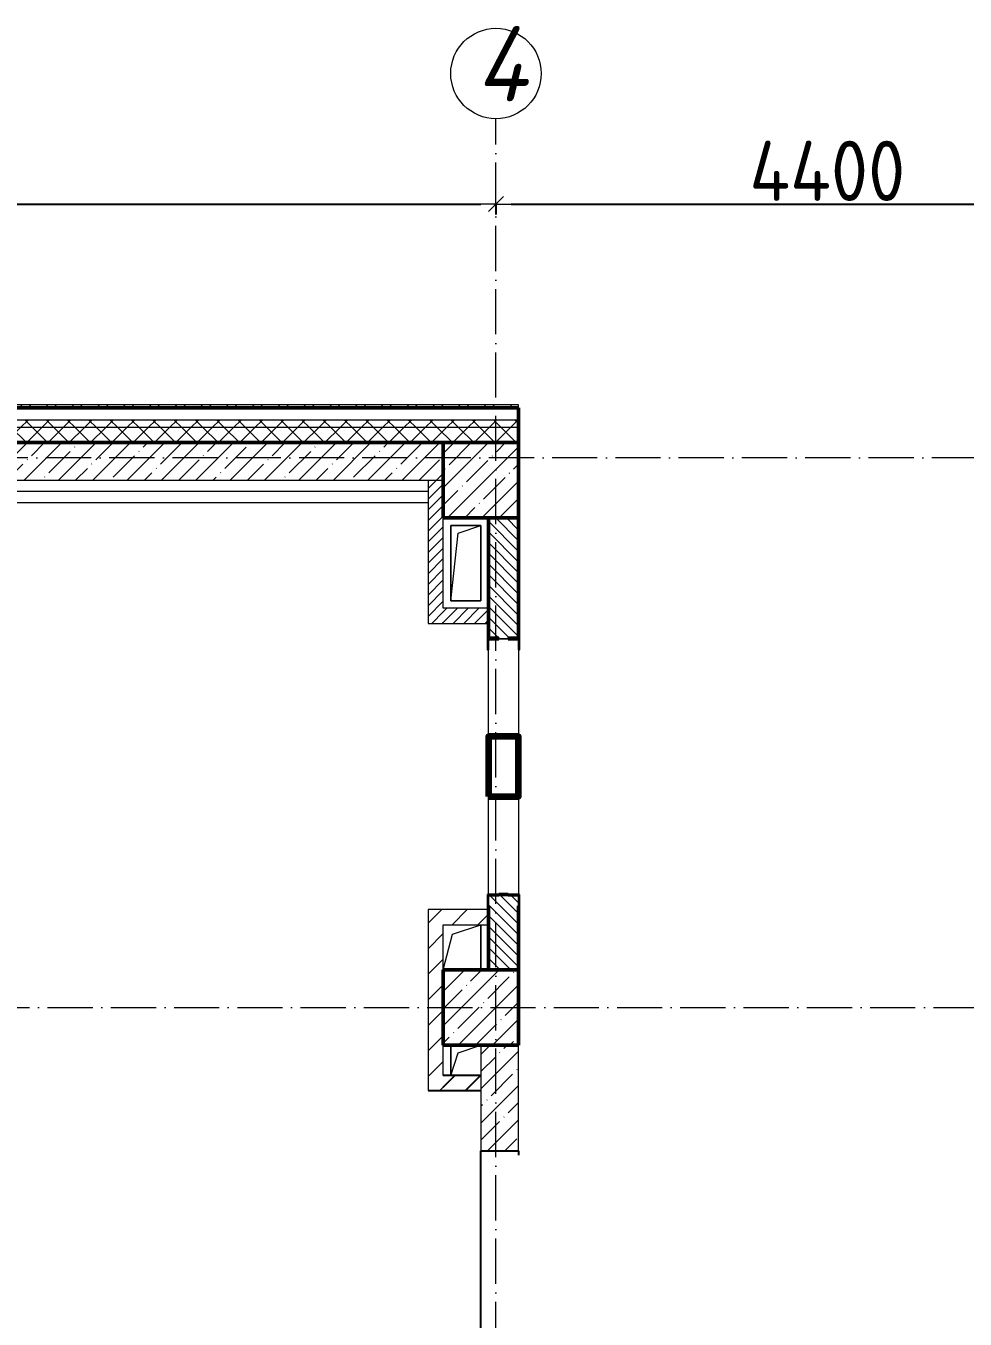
# Model space of a CAD drawing. Header units: millimetres. Extents: x -356862 to 418287, y 0 to 839748.
# Drawn here: x -13263 to -7027, y 500929 to 509513 of the extents above; entities that cross this region are included whole.
import ezdxf

# ---------------------------------------------------------------- set-up
doc = ezdxf.new("R2010")
doc.units = ezdxf.units.MM
doc.linetypes.add('50_200_ШТРИХ_1Т_ш5_п1_п1_', pattern=[700, 500, -100, 0, -100])
for name, color, linetype, lineweight in [('9.7) Заделка 956 шт', 6, 'Continuous', 158), ('A-____-____-DIMS', 7, 'Continuous', 9), ('A-DETL-____-OTLN-4', 7, 'Continuous', 18), ('A-FLOR-____-OTLN', 7, 'Continuous', 9), ('A-GENM-____-MCUT', 7, 'Continuous', 25), ('A-GENM-____-OTLN', 7, 'Continuous', 9), ('A-GENM-____-OTLN-1', 7, 'Continuous', 25), ('A-WALL-____-MCUT-1', 7, 'Continuous', 9), ('A-WALL-____-MCUT-2', 7, 'Continuous', 50), ('A-WALL-____-MCUT-3', 7, 'Continuous', 9), ('A-WALL-____-PATT-1', 7, 'Continuous', 9), ('A-WALL-FNSH-MCUT-1', 7, 'Continuous', 9), ('I-WALL-____-OTLN', 7, 'Continuous', 9), ('S-COLS-____-MCUT', 7, 'Continuous', 50), ('S-COLS-____-OTLN', 7, 'Continuous', 9), ('S-GRID-____-IDEN', 7, 'Continuous', 9), ('S-GRID-____-OTLN-1', 7, '50_200_ШТРИХ_1Т_ш5_п1_п1_', 9)]:
    doc.layers.add(name, color=color, linetype=linetype, lineweight=lineweight)
doc.styles.add('ISOCPEUR_I', font='isocpeui.ttf', dxfattribs={"width": 0.9, "height": 2.5})
doc.styles.add('СПДС', font='isocpeur.ttf', dxfattribs={"width": 0.9})
doc.dimstyles.new('Размера А3', dxfattribs={"dimtxt": 200, "dimasz": 100, "dimexe": 70, "dimexo": 100, "dimgap": 20, "dimtad": 1, "dimdec": 0, "dimrnd": 10, "dimzin": 0, "dimdsep": 46, "dimtxsty": 'СПДС', "dimblk": 'ARROWHEAD_6', "dimcen": 1, "dimclrd": 256, "dimclre": 256, "dimclrt": 256, "dimazin": 0, "dimtfac": 1, "dimtdec": 0, "dimtmove": 2, "dimatfit": 3, "dimfxl": 1, "dimtolj": 1, "dimtzin": 0, "dimarcsym": 0})
pattern_1 = [(45, (-15591.66, 459015.94), (-70.71068, 70.71068), []), (135, (-15591.66, 459015.94), (-70.71068, -70.71068), [])]
pattern_2 = [(45, (-15591.663, 459015.94), (-35.35534, 35.35534), [])]
pattern_3 = [(45, (-15591.66, 459015.94), (-114.04925, 114.04925), []), (45, (-15477.61, 459015.94), (-114.04925, 114.04925), [201.612, -40.322, 3.353, -36.97])]
pattern_4 = [(45, (-15591.66, 459015.94), (-84.8528, 84.8528), [])]

# ---------------------------------------------------------------- blocks, each defined once
blk = doc.blocks.new('BSC_Колонна _Прямоугольная - 500х500-V41-АР1_План отверстий 2 этажа в осях 1-64_А-ГГ')
at = {"layer": 'S-COLS-____-OTLN'}
h = blk.add_hatch(dxfattribs=at)
h.set_pattern_fill('FP_70', color=256, style=0, pattern_type=2)
h.set_pattern_definition([(45, (-5350, -47481.04), (-114.04925, 114.04925), []), (45, (-5235.95, -47481.04), (-114.04925, 114.04925), [201.613, -40.323, 3.353, -36.97])])
h.paths.add_polyline_path([(-250, -250), (250, -250), (250, 250), (-250, 250)], flags=0)
at = {"layer": 'S-COLS-____-MCUT'}
for p, q in [((250, 250), (-250, 250)), ((-250, 250), (-250, -250)), ((250, -250), (250, 250)), ((-250, -250), (250, -250))]:
    blk.add_line(p, q, dxfattribs=at)
blk = doc.blocks.new('BSC_Колонна _Прямоугольная - 500х500-V51-АР1_План отверстий 2 этажа в осях 1-64_А-ГГ')
at = {"layer": 'S-COLS-____-OTLN'}
h = blk.add_hatch(dxfattribs=at)
h.set_pattern_fill('FP_80', color=256, style=0, pattern_type=2)
h.set_pattern_definition([(45, (-5350, -43981.04), (-114.04925, 114.04925), []), (45, (-5235.95, -43981.04), (-114.04925, 114.04925), [201.613, -40.323, 3.353, -36.97])])
h.paths.add_polyline_path([(-250, -250), (250, -250), (250, 250), (-250, 250)], flags=0)
at = {"layer": 'S-COLS-____-MCUT'}
for p, q in [((250, 250), (-250, 250)), ((-250, 250), (-250, -250)), ((250, -250), (250, 250)), ((-250, -250), (250, -250))]:
    blk.add_line(p, q, dxfattribs=at)
blk = doc.blocks.new('АР_Перемычка - АР_Перемычка-28448550-АР1_План отверстий 2 этажа в осях 1-64_А-ГГ')
at = {"layer": 'A-GENM-____-OTLN'}
blk.add_line((-350, -100), (-342, -100), dxfattribs=at)
blk = doc.blocks.new('154_Стойка_СКБ_Уголок - СМ-2480_200-28447058-АР1_План отверстий 2 этажа в осях 1-64_А-ГГ')
at = {"layer": 'A-GENM-____-MCUT'}
for p, q in [((125, 156), (125, 81)), ((200, 156), (125, 156)), ((131, 81), (131, 150)), ((131, 150), (200, 150)), ((200, 150), (200, 156)), ((125, 81), (131, 81)), ((131, 19), (125, 19)), ((125, 19), (125, -56)), ((131, -50), (131, 19)), ((125, -56), (200, -56)), ((200, -50), (131, -50)), ((200, -56), (200, -50))]:
    blk.add_line(p, q, dxfattribs=at)
blk = doc.blocks.new('Стойка_Влож_Полоса боковая - Полоса-28346330-АР1_План отверстий 2 этажа в осях 1-64_А-ГГ')
at = {"layer": 'A-GENM-____-OTLN'}
for p, q in [((-5, -31), (-5, 31)), ((0, 31), (0, -31))]:
    blk.add_line(p, q, dxfattribs=at)
blk = doc.blocks.new('Стойка_Влож_Уголок - Уголок-28346305-АР1_План отверстий 2 этажа в осях 1-64_А-ГГ')
at = {"layer": 'A-GENM-____-MCUT'}
for p, q in [((75, 75), (0, 75)), ((0, 0), (6, 0)), ((6, 69), (75, 69)), ((6, 0), (6, 69)), ((75, 69), (75, 75))]:
    blk.add_line(p, q, dxfattribs=at)
blk = doc.blocks.new('Стойка_Влож_Уголок - Уголок-28346304-АР1_План отверстий 2 этажа в осях 1-64_А-ГГ')
at = {"layer": 'A-GENM-____-MCUT'}
for p, q in [((6, 0), (0, 0)), ((6, -69), (6, 0)), ((0, -75), (75, -75)), ((75, -69), (6, -69)), ((75, -75), (75, -69))]:
    blk.add_line(p, q, dxfattribs=at)
blk = doc.blocks.new('Фахверк_СКБ_Уголок - 200_3960-28268576-АР1_План отверстий 2 этажа в осях 1-64_А-ГГ')
at = {"layer": 'A-GENM-____-MCUT'}
for p, q in [((200, 156), (125, 156)), ((125, 156), (125, 81)), ((131, 81), (131, 150)), ((131, 150), (200, 150)), ((200, 150), (200, 156)), ((125, 81), (131, 81)), ((131, 19), (125, 19)), ((125, 19), (125, -56)), ((131, -50), (131, 19)), ((125, -56), (200, -56)), ((200, -50), (131, -50)), ((200, -56), (200, -50))]:
    blk.add_line(p, q, dxfattribs=at)
blk = doc.blocks.new('AR_Отверстие прямоугольное _в плите_ - AR_Отверстие прямоугольное _в плите_-V154-АР1_План отверстий 2 этажа в осях 1-64_А-ГГ')
at = {"layer": 'A-GENM-____-OTLN'}
for p, q in [((100, 250), (-100, 250)), ((-100, 250), (-100, -250)), ((-100, -250), (-50, 200)), ((-50, 200), (100, 250)), ((100, -250), (100, 250)), ((-100, -250), (100, -250))]:
    blk.add_line(p, q, dxfattribs=at)
blk = doc.blocks.new('AR_Отверстие прямоугольное _в плите_ - AR_Отверстие прямоугольное _в плите_-V187-АР1_План отверстий 2 этажа в осях 1-64_А-ГГ')
at = {"layer": 'A-GENM-____-OTLN'}
for p, q in [((-100, 100), (-100, -100)), ((-50, 50), (100, 100)), ((-100, -100), (-50, 50))]:
    blk.add_line(p, q, dxfattribs=at)
blk = doc.blocks.new('AR_Отверстие прямоугольное _в плите_ - AR_Отверстие прямоугольное _в плите_-30552590-АР1_План отверстий 2 этажа в осях 1-64_А-ГГ')
at = {"layer": 'A-GENM-____-OTLN'}
for p, q in [((-125, -150), (-62.5, 87.5)), ((-62.5, 87.5), (125, 150)), ((125, -150), (125, 150))]:
    blk.add_line(p, q, dxfattribs=at)
blk = doc.blocks.new('Ось сетки - Круг_Ø6_00__ISO-2_5_0_9K_-25732049-АР1_План отверстий 2 этажа в осях 1-64_А-ГГ')
at = {"layer": 'S-GRID-____-IDEN'}
blk.add_circle((0, 0), 3, dxfattribs=at)
blk = doc.blocks.new('ARROWHEAD_6')
at = {"color": 0, "linetype": 'Continuous'}
for p, q in [((0, 0), (-1, 0)), ((-0.5, -0.5), (0.5, 0.5))]:
    blk.add_line(p, q, dxfattribs=at)
blk = doc.blocks.new('*D4680')
at = {"layer": 'A-____-____-DIMS', "lineweight": -2, "transparency": 16777216}
for p, q in [((-17941.7, 508336.8), (-17941.7, 508260.7)), ((-17841.7, 508330.7), (-10241.7, 508330.7)), ((-10141.7, 508336.8), (-10141.7, 508260.7))]:
    blk.add_line(p, q, dxfattribs=at)
at = {"layer": 'Defpoints', "color": 0, "lineweight": 30, "transparency": 16777216}
for p in [(-17941.7, 508436.8), (-10141.7, 508436.8), (-10141.7, 508330.7)]:
    blk.add_point(p, dxfattribs=at)
at = {"layer": 'A-____-____-DIMS', "lineweight": -2, "transparency": 16777216, "xscale": 100, "yscale": 100, "zscale": 100, "rotation": 180}
blk.add_blockref('ARROWHEAD_6', (-17941.7, 508330.7), dxfattribs=at)
at = {"layer": 'A-____-____-DIMS', "lineweight": -2, "transparency": 16777216, "xscale": 100, "yscale": 100, "zscale": 100}
blk.add_blockref('ARROWHEAD_6', (-10141.7, 508330.7), dxfattribs=at)
at = {"layer": 'A-____-____-DIMS', "transparency": 16777216, "insert": (-14041.7, 508550.7), "char_height": 400, "attachment_point": 5, "style": 'СПДС'}
blk.add_mtext('\\A1;7800', dxfattribs=at)
blk = doc.blocks.new('*D4681')
at = {"layer": 'A-____-____-DIMS', "lineweight": -2, "transparency": 16777216}
for p, q in [((-10141.7, 508336.8), (-10141.7, 508260.7)), ((-10041.7, 508330.7), (-5841.7, 508330.7)), ((-5741.7, 508336.8), (-5741.7, 508260.7))]:
    blk.add_line(p, q, dxfattribs=at)
at = {"layer": 'Defpoints', "color": 0, "lineweight": 30, "transparency": 16777216}
for p in [(-10141.7, 508436.8), (-5741.7, 508436.8), (-5741.7, 508330.7)]:
    blk.add_point(p, dxfattribs=at)
at = {"layer": 'A-____-____-DIMS', "lineweight": -2, "transparency": 16777216, "xscale": 100, "yscale": 100, "zscale": 100, "rotation": 180}
blk.add_blockref('ARROWHEAD_6', (-10141.7, 508330.7), dxfattribs=at)
at = {"layer": 'A-____-____-DIMS', "lineweight": -2, "transparency": 16777216, "xscale": 100, "yscale": 100, "zscale": 100}
blk.add_blockref('ARROWHEAD_6', (-5741.7, 508330.7), dxfattribs=at)
at = {"layer": 'A-____-____-DIMS', "transparency": 16777216, "insert": (-7941.7, 508550.7), "char_height": 400, "attachment_point": 5, "style": 'СПДС'}
blk.add_mtext('\\A1;4400', dxfattribs=at)
blk = doc.blocks.new('*D13832')
at = {"layer": 'A-____-____-DIMS', "lineweight": -2, "transparency": 16777216}
for p, q in [((-17941.7, 508336.8), (-17941.7, 508260.7)), ((-17841.7, 508330.7), (-10241.7, 508330.7)), ((-10141.7, 508336.8), (-10141.7, 508260.7))]:
    blk.add_line(p, q, dxfattribs=at)
at = {"layer": 'Defpoints', "color": 0, "transparency": 16777216}
for p in [(-17941.7, 508436.8), (-10141.7, 508436.8), (-10141.7, 508330.7)]:
    blk.add_point(p, dxfattribs=at)
at = {"layer": 'A-____-____-DIMS', "lineweight": -2, "transparency": 16777216, "xscale": 100, "yscale": 100, "zscale": 100, "rotation": 180}
blk.add_blockref('ARROWHEAD_6', (-17941.7, 508330.7), dxfattribs=at)
at = {"layer": 'A-____-____-DIMS', "lineweight": -2, "transparency": 16777216, "xscale": 100, "yscale": 100, "zscale": 100}
blk.add_blockref('ARROWHEAD_6', (-10141.7, 508330.7), dxfattribs=at)
at = {"layer": 'A-____-____-DIMS', "transparency": 16777216, "insert": (-14041.7, 508550.7), "char_height": 400, "attachment_point": 5, "style": 'СПДС'}
blk.add_mtext('\\A1;7800', dxfattribs=at)
blk = doc.blocks.new('*D13833')
at = {"layer": 'A-____-____-DIMS', "lineweight": -2, "transparency": 16777216}
for p, q in [((-10141.7, 508336.8), (-10141.7, 508260.7)), ((-10041.7, 508330.7), (-5841.7, 508330.7)), ((-5741.7, 508336.8), (-5741.7, 508260.7))]:
    blk.add_line(p, q, dxfattribs=at)
at = {"layer": 'Defpoints', "color": 0, "transparency": 16777216}
for p in [(-10141.7, 508436.8), (-5741.7, 508436.8), (-5741.7, 508330.7)]:
    blk.add_point(p, dxfattribs=at)
at = {"layer": 'A-____-____-DIMS', "lineweight": -2, "transparency": 16777216, "xscale": 100, "yscale": 100, "zscale": 100, "rotation": 180}
blk.add_blockref('ARROWHEAD_6', (-10141.7, 508330.7), dxfattribs=at)
at = {"layer": 'A-____-____-DIMS', "lineweight": -2, "transparency": 16777216, "xscale": 100, "yscale": 100, "zscale": 100}
blk.add_blockref('ARROWHEAD_6', (-5741.7, 508330.7), dxfattribs=at)
at = {"layer": 'A-____-____-DIMS', "transparency": 16777216, "insert": (-7941.7, 508550.7), "char_height": 400, "attachment_point": 5, "style": 'СПДС'}
blk.add_mtext('\\A1;4400', dxfattribs=at)
blk = doc.blocks.new('*D14002')
at = {"layer": 'A-____-____-DIMS', "lineweight": -2, "transparency": 16777216}
for p, q in [((-17941.7, 508336.8), (-17941.7, 508260.7)), ((-17841.7, 508330.7), (-10241.7, 508330.7)), ((-10141.7, 508336.8), (-10141.7, 508260.7))]:
    blk.add_line(p, q, dxfattribs=at)
at = {"layer": 'Defpoints', "color": 0, "transparency": 16777216}
for p in [(-17941.7, 508436.8), (-10141.7, 508436.8), (-10141.7, 508330.7)]:
    blk.add_point(p, dxfattribs=at)
at = {"layer": 'A-____-____-DIMS', "lineweight": -2, "transparency": 16777216, "xscale": 100, "yscale": 100, "zscale": 100, "rotation": 180}
blk.add_blockref('ARROWHEAD_6', (-17941.7, 508330.7), dxfattribs=at)
at = {"layer": 'A-____-____-DIMS', "lineweight": -2, "transparency": 16777216, "xscale": 100, "yscale": 100, "zscale": 100}
blk.add_blockref('ARROWHEAD_6', (-10141.7, 508330.7), dxfattribs=at)
at = {"layer": 'A-____-____-DIMS', "transparency": 16777216, "insert": (-14041.7, 508550.7), "char_height": 400, "attachment_point": 5, "style": 'СПДС'}
blk.add_mtext('\\A1;7800', dxfattribs=at)
blk = doc.blocks.new('*D14003')
at = {"layer": 'A-____-____-DIMS', "lineweight": -2, "transparency": 16777216}
for p, q in [((-10141.7, 508336.8), (-10141.7, 508260.7)), ((-10041.7, 508330.7), (-5841.7, 508330.7)), ((-5741.7, 508336.8), (-5741.7, 508260.7))]:
    blk.add_line(p, q, dxfattribs=at)
at = {"layer": 'Defpoints', "color": 0, "transparency": 16777216}
for p in [(-10141.7, 508436.8), (-5741.7, 508436.8), (-5741.7, 508330.7)]:
    blk.add_point(p, dxfattribs=at)
at = {"layer": 'A-____-____-DIMS', "lineweight": -2, "transparency": 16777216, "xscale": 100, "yscale": 100, "zscale": 100, "rotation": 180}
blk.add_blockref('ARROWHEAD_6', (-10141.7, 508330.7), dxfattribs=at)
at = {"layer": 'A-____-____-DIMS', "lineweight": -2, "transparency": 16777216, "xscale": 100, "yscale": 100, "zscale": 100}
blk.add_blockref('ARROWHEAD_6', (-5741.7, 508330.7), dxfattribs=at)
at = {"layer": 'A-____-____-DIMS', "transparency": 16777216, "insert": (-7941.7, 508550.7), "char_height": 400, "attachment_point": 5, "style": 'СПДС'}
blk.add_mtext('\\A1;4400', dxfattribs=at)
blk = doc.blocks.new('2этаж')
at = {"layer": 'S-GRID-____-OTLN-1', "color": 251, "ltscale": 0.6, "true_color": 0x636466}
for p, q in [((-10141.7, 454533.3), (-10141.7, 508896.9)), ((11116.1, 506647), (-20260.4, 506647)), ((-20260.4, 502997), (11116.1, 502997))]:
    blk.add_line(p, q, dxfattribs=at)
at = {"layer": 'S-GRID-____-IDEN', "insert": (-10276.9, 509511.5), "char_height": 500, "width": 223.671, "attachment_point": 1, "style": 'ISOCPEUR_I'}
blk.add_mtext('\\fISOCPEUR|b0|i1|c204|p34|;\\W.9;4', dxfattribs=at)
at = {"layer": 'A-____-____-DIMS'}
for base, p1, p2, picture, middle in [((-10141.7, 508330.7), (-17941.7, 508436.8), (-10141.7, 508436.8), '*D4680', (-14041.7, 508550.7)), ((-5741.7, 508330.7), (-10141.7, 508436.8), (-5741.7, 508436.8), '*D4681', (-7941.7, 508550.7))]:
    dim = blk.add_linear_dim(base=base, p1=p1, p2=p2, dimstyle='Размера А3', override={"dimtxt": 400}, dxfattribs=at)
    dim.commit()
    dim.dimension.update_dxf_attribs({"geometry": picture, "text_midpoint": middle})

msp = doc.modelspace()

# ---------------------------------------------------------------- hatches: boundary and pattern name
h = msp.add_hatch()
h.set_pattern_fill('FP_4', color=256, style=0, pattern_type=2)
h.set_pattern_definition(pattern_4)
h.paths.add_polyline_path([(-10241.6634, 502446.983), (-10241.6634, 502546.983), (-10491.6634, 502546.983), (-10491.6634, 502446.983)], flags=0)
at = {"layer": 'A-WALL-____-PATT-1'}
h = msp.add_hatch(dxfattribs=at)
h.set_pattern_fill('FP_3', color=256, style=0, pattern_type=2)
h.set_pattern_definition([(45, (-15591.66, 459015.94), (-85.53659, 85.53659), []), (45, (-15534.64, 459015.94), (-85.53659, 85.53659), [])])
h.paths.add_polyline_path([(8188.3366, 506976.983), (8188.3366, 506996.983), (8.3366, 506996.983), (8.3366, 506976.983), (5604.2185, 506976.983)], flags=0)
h.paths.add_polyline_path([(-991.6634, 506976.983), (-991.6634, 506996.983), (-2191.6634, 506996.983), (-2191.6634, 506976.983), (-1465.6387, 506976.983)], flags=0)
h.paths.add_polyline_path([(-9991.6634, 506976.983), (-9991.6634, 506996.983), (-18271.6634, 506996.983), (-18271.6634, 506976.983), (-10302.9601, 506976.983)], flags=0)
h = msp.add_hatch(dxfattribs=at)
h.set_pattern_fill('FP_1', color=256, style=0, pattern_type=2)
h.set_pattern_definition(pattern_1)
h.paths.add_polyline_path([(8058.3366, 506846.983), (8108.3366, 506846.983), (8108.3366, 506896.983), (8.3366, 506896.983), (8.3366, 506846.983), (5604.2185, 506846.983)], flags=0)
h.paths.add_polyline_path([(-991.6634, 506846.983), (-991.6634, 506896.983), (-2191.6634, 506896.983), (-2191.6634, 506846.983), (-1465.6387, 506846.983)], flags=0)
h.paths.add_polyline_path([(-10302.9601, 506846.983), (-9991.6634, 506846.983), (-9991.6634, 506896.983), (-18141.6634, 506896.983), (-18141.6634, 506846.983), (-12070.4244, 506846.983)], flags=0)
h = msp.add_hatch(dxfattribs=at)
h.set_pattern_fill('FP_1', color=256, style=0, pattern_type=2)
h.set_pattern_definition(pattern_1)
h.paths.add_polyline_path([(7958.3366, 506746.983), (8058.3366, 506746.983), (8058.3366, 506846.983), (8.3366, 506846.983), (8.3366, 506746.983), (5604.2185, 506746.983)], flags=0)
h.paths.add_polyline_path([(-991.6634, 506746.983), (-991.6634, 506846.983), (-2191.6634, 506846.983), (-2191.6634, 506752.983), (-2116.6634, 506752.983), (-2116.6634, 506746.983), (-1465.6387, 506746.983)], flags=0)
h.paths.add_polyline_path([(-9991.6634, 506746.983), (-9991.6634, 506846.983), (-18041.6634, 506846.983), (-18041.6634, 506746.983), (-10302.9601, 506746.983)], flags=0)
h = msp.add_hatch(dxfattribs=at)
h.set_pattern_fill('FP_25', color=256, style=0, pattern_type=2)
h.set_pattern_definition(pattern_3)
h.paths.add_polyline_path([(-10491.6634, 506496.983), (-10491.6634, 506746.983), (-17541.6634, 506746.983), (-17541.6634, 506496.983), (-12070.4244, 506496.983)], flags=0)
h = msp.add_hatch(dxfattribs=at)
h.set_pattern_fill('FP_5', color=256, style=0, pattern_type=2)
h.set_pattern_definition(pattern_2)
h.paths.add_polyline_path([(-10491.6634, 505546.983), (-10491.6634, 506496.983), (-10591.6634, 506496.983), (-10591.6634, 505546.983)], flags=0)
h = msp.add_hatch(dxfattribs=at)
h.set_pattern_fill('FP_6', color=256, style=0, pattern_type=2)
h.set_pattern_definition([(135, (-15591.663, 459015.94), (-35.35534, -35.35534), [])])
h.paths.add_polyline_path([(-10122.6634, 503246.983), (-9991.6634, 503246.983), (-9991.6634, 503740.983), (-10060.6634, 503740.983), (-10060.6634, 503746.983), (-10122.6634, 503746.983), (-10122.6634, 503740.983), (-10191.6634, 503740.983), (-10191.6634, 503246.983)], flags=0)
h.paths.add_polyline_path([(-10122.6634, 505446.983), (-9991.6634, 505446.983), (-9991.6634, 506246.983), (-10191.6634, 506246.983), (-10191.6634, 505446.983), (-10151.6634, 505446.983)], flags=0)
h = msp.add_hatch(dxfattribs=at)
h.set_pattern_fill('FP_5', color=256, style=0, pattern_type=2)
h.set_pattern_definition(pattern_2)
h.paths.add_polyline_path([(-10491.6634, 505546.983), (-10191.6634, 505546.983), (-10191.6634, 505646.983), (-10491.6634, 505646.983)], flags=0)
h = msp.add_hatch(dxfattribs=at)
h.set_pattern_fill('FP_4', color=256, style=0, pattern_type=2)
h.set_pattern_definition(pattern_4)
h.paths.add_polyline_path([(-10591.6634, 502446.983), (-10491.6634, 502446.983), (-10491.6634, 503646.983), (-10591.6634, 503646.983), (-10591.6634, 502746.983)], flags=0)
h = msp.add_hatch(dxfattribs=at)
h.set_pattern_fill('FP_4', color=256, style=0, pattern_type=2)
h.set_pattern_definition(pattern_4)
h.paths.add_polyline_path([(-10191.6634, 503546.983), (-10191.6634, 503646.983), (-10491.6634, 503646.983), (-10491.6634, 503546.983)], flags=0)
h = msp.add_hatch(dxfattribs=at)
h.set_pattern_fill('FP_25', color=256, style=0, pattern_type=2)
h.set_pattern_definition(pattern_3)
h.paths.add_polyline_path([(-9991.6634, 497746.983), (-9991.6634, 500246.983), (-10241.6634, 500246.983), (-10241.6634, 497746.983)], flags=0)
h.paths.add_polyline_path([(-10241.6634, 502046.983), (-9991.6634, 502046.983), (-9991.6634, 502746.983), (-10241.6634, 502746.983)], flags=0)

# ---------------------------------------------------------------- linework, layer by layer
for p, q in [((-10241.6634, 502546.983), (-10491.6634, 502546.983)), ((-10591.6634, 502446.983), (-10241.6634, 502446.983)), ((-10241.6634, 502046.983), (-9991.6634, 502046.983)), ((-10241.6634, 500246.983), (-10241.6634, 502046.983)), ((-9991.6634, 502046.983), (-9991.6634, 502016.983))]:
    msp.add_line(p, q)
at = {"layer": '9.7) Заделка 956 шт'}
msp.add_lwpolyline([(-10191.6634, 504396.983), (-9991.6634, 504396.983), (-9991.6634, 504796.983), (-10191.6634, 504796.983)], close=True, dxfattribs=at)
at = {"layer": 'A-DETL-____-OTLN-4'}
for p, q in [((-10591.6634, 506421.983), (-17541.6634, 506421.983)), ((-10591.6634, 506346.983), (-17541.6634, 506346.983))]:
    msp.add_line(p, q, dxfattribs=at)
at = {"layer": 'A-FLOR-____-OTLN'}
for p, q in [((-10441.6634, 506196.983), (-10241.6634, 506196.983)), ((-10441.6634, 505696.983), (-10441.6634, 506196.983)), ((-10241.6634, 506196.983), (-10241.6634, 505696.983)), ((-10241.6634, 505696.983), (-10441.6634, 505696.983)), ((-10241.6634, 503546.983), (-10241.6634, 503246.983)), ((-10441.6634, 502546.983), (-10441.6634, 502746.983))]:
    msp.add_line(p, q, dxfattribs=at)
at = {"layer": 'A-WALL-____-MCUT-1'}
for p, q in [((-10491.6634, 506746.983), (-17541.6634, 506746.983)), ((-17541.6634, 506496.983), (-10491.6634, 506496.983)), ((-10241.6634, 502746.983), (-10241.6634, 502046.983)), ((-9991.6634, 502046.983), (-9991.6634, 502746.983))]:
    msp.add_line(p, q, dxfattribs=at)
at = {"layer": 'A-WALL-____-MCUT-2'}
for p, q in [((-9991.6634, 506976.983), (-18271.6634, 506976.983)), ((-9991.6634, 506746.983), (-9991.6634, 506976.983)), ((-17541.6634, 506746.983), (-10491.6634, 506746.983)), ((-10191.6634, 506246.983), (-10191.6634, 505446.983)), ((-9991.6634, 505446.983), (-9991.6634, 506246.983)), ((-10060.6634, 503746.983), (-10122.6634, 503746.983)), ((-10191.6634, 503671.983), (-10191.6634, 503246.983)), ((-9991.6634, 503246.983), (-9991.6634, 503671.983))]:
    msp.add_line(p, q, dxfattribs=at)
at = {"layer": 'A-WALL-____-MCUT-3'}
for p, q in [((-9991.6634, 506896.983), (-18191.6634, 506896.983)), ((-9991.6634, 506846.983), (-18141.6634, 506846.983))]:
    msp.add_line(p, q, dxfattribs=at)
at = {"layer": 'A-WALL-FNSH-MCUT-1'}
for p, q in [((-9991.6634, 506996.983), (-18291.6634, 506996.983)), ((-9991.6634, 506976.983), (-9991.6634, 506996.983)), ((-18271.6634, 506976.983), (-9991.6634, 506976.983)), ((-10591.6634, 506496.983), (-10591.6634, 505546.983)), ((-10491.6634, 505646.983), (-10491.6634, 506246.983)), ((-10191.6634, 505646.983), (-10491.6634, 505646.983)), ((-10591.6634, 505546.983), (-10191.6634, 505546.983)), ((-10591.6634, 503646.983), (-10591.6634, 502446.983)), ((-10191.6634, 503646.983), (-10591.6634, 503646.983)), ((-10491.6634, 503246.983), (-10491.6634, 503546.983)), ((-10491.6634, 503546.983), (-10191.6634, 503546.983)), ((-10491.6634, 502546.983), (-10491.6634, 502746.983))]:
    msp.add_line(p, q, dxfattribs=at)
at = {"layer": 'I-WALL-____-OTLN'}
for p, q in [((-10191.6634, 504796.983), (-10191.6634, 505371.983)), ((-9991.6634, 505371.983), (-9991.6634, 504796.983)), ((-10191.6634, 503746.983), (-10191.6634, 504396.983)), ((-9991.6634, 504396.983), (-9991.6634, 503746.983))]:
    msp.add_line(p, q, dxfattribs=at)
at = {"layer": 'S-GRID-____-OTLN-1', "color": 251, "ltscale": 0.6, "true_color": 0x636466}
for p, q in [((-10141.6634, 454533.3346), (-10141.6634, 508896.9006)), ((-10141.6634, 454533.3346), (-10141.6634, 508896.9006)), ((11116.0758, 506646.983), (-20260.4336, 506646.983)), ((11116.0758, 506646.983), (-20260.4336, 506646.983)), ((-20260.4336, 502996.983), (11116.0758, 502996.983)), ((-20260.4336, 502996.983), (11116.0758, 502996.983))]:
    msp.add_line(p, q, dxfattribs=at)

# ---------------------------------------------------------------- block references
at = {"color": 18, "true_color": 0x000000}
msp.add_blockref('2этаж', (0, 0), dxfattribs=at)
at = {"layer": 'A-GENM-____-OTLN'}
for name, p in [('AR_Отверстие прямоугольное _в плите_ - AR_Отверстие прямоугольное _в плите_-V154-АР1_План отверстий 2 этажа в осях 1-64_А-ГГ', (-10341.6634, 505946.983)), ('AR_Отверстие прямоугольное _в плите_ - AR_Отверстие прямоугольное _в плите_-30552590-АР1_План отверстий 2 этажа в осях 1-64_А-ГГ', (-10366.6634, 503396.983)), ('AR_Отверстие прямоугольное _в плите_ - AR_Отверстие прямоугольное _в плите_-V187-АР1_План отверстий 2 этажа в осях 1-64_А-ГГ', (-10341.6634, 502646.983))]:
    msp.add_blockref(name, p, dxfattribs=at)
for name, p, rotation in [('АР_Перемычка - АР_Перемычка-28448550-АР1_План отверстий 2 этажа в осях 1-64_А-ГГ', (-10091.6634, 505446.983), 269.9999999999999), ('Стойка_Влож_Уголок - Уголок-28346305-АР1_План отверстий 2 этажа в осях 1-64_А-ГГ', (-10122.6634, 505446.983), 89.99999999999991), ('Стойка_Влож_Уголок - Уголок-28346304-АР1_План отверстий 2 этажа в осях 1-64_А-ГГ', (-10060.6634, 505446.983), 90.00000000000027), ('Стойка_Влож_Полоса боковая - Полоса-28346330-АР1_План отверстий 2 этажа в осях 1-64_А-ГГ', (-10091.6634, 505446.983), 89.99999999999991)]:
    msp.add_blockref(name, p, dxfattribs=dict(at, rotation=rotation))
at = {"layer": 'A-GENM-____-OTLN-1', "rotation": 269.9999999999999}
for name, p in [('154_Стойка_СКБ_Уголок - СМ-2480_200-28447058-АР1_План отверстий 2 этажа в осях 1-64_А-ГГ', (-10141.6634, 505571.983)), ('Фахверк_СКБ_Уголок - 200_3960-28268576-АР1_План отверстий 2 этажа в осях 1-64_А-ГГ', (-10141.6634, 503871.983))]:
    msp.add_blockref(name, p, dxfattribs=at)
at = {"layer": 'S-COLS-____-OTLN'}
for name, p in [('BSC_Колонна _Прямоугольная - 500х500-V41-АР1_План отверстий 2 этажа в осях 1-64_А-ГГ', (-10241.6634, 506496.983)), ('BSC_Колонна _Прямоугольная - 500х500-V51-АР1_План отверстий 2 этажа в осях 1-64_А-ГГ', (-10241.6634, 502996.983))]:
    msp.add_blockref(name, p, dxfattribs=at)
at = {"layer": 'S-GRID-____-IDEN', "xscale": 99.99999999999993, "yscale": 99.99999999999993, "zscale": 99.99999999999993}
msp.add_blockref('Ось сетки - Круг_Ø6_00__ISO-2_5_0_9K_-25732049-АР1_План отверстий 2 этажа в осях 1-64_А-ГГ', (-10141.6634, 509196.9006), dxfattribs=at)

# ---------------------------------------------------------------- texts
at = {"layer": 'A-____-____-DIMS', "insert": (-7941.6634, 508550.7253), "char_height": 400, "attachment_point": 5, "style": 'СПДС'}
msp.add_mtext('\\A1;4400', dxfattribs=at)
msp.add_mtext('\\A1;4400', dxfattribs=at)
at = {"layer": 'S-GRID-____-IDEN', "insert": (-10276.9189, 509511.467), "char_height": 500, "width": 223.670812, "attachment_point": 1, "style": 'ISOCPEUR_I'}
msp.add_mtext('\\fISOCPEUR|b0|i1|c204|p34|;\\W.9;4', dxfattribs=at)
msp.add_mtext('\\fISOCPEUR|b0|i1|c204|p34|;\\W.9;4', dxfattribs=at)

# ---------------------------------------------------------------- dimensions: what is measured, and where the dimension line sits
at = {"layer": 'A-____-____-DIMS'}
for base, p1, p2, picture, middle in [((-10141.6634, 508330.7253), (-17941.6634, 508436.7913), (-10141.6634, 508436.7913), '*D13832', (-14041.6634, 508550.7253)), ((-10141.6634, 508330.7253), (-17941.6634, 508436.7913), (-10141.6634, 508436.7913), '*D14002', (-14041.6634, 508550.7253)), ((-5741.6634, 508330.7253), (-10141.6634, 508436.7913), (-5741.6634, 508436.7913), '*D13833', (-7941.6634, 508550.7253)), ((-5741.6634, 508330.7253), (-10141.6634, 508436.7913), (-5741.6634, 508436.7913), '*D14003', (-7941.6634, 508550.7253))]:
    dim = msp.add_linear_dim(base=base, p1=p1, p2=p2, dimstyle='Размера А3', override={"dimtxt": 400}, dxfattribs=at)
    dim.commit()
    dim.dimension.update_dxf_attribs({"geometry": picture, "text_midpoint": middle})

doc.saveas('drawing.dxf')
